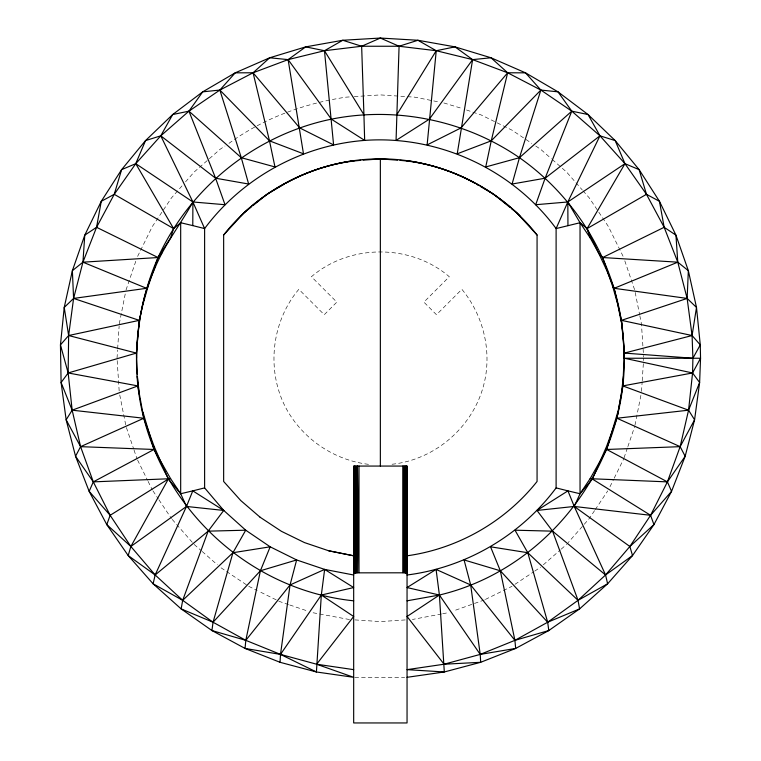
<?xml version="1.0" encoding="UTF-8"?>
<svg xmlns="http://www.w3.org/2000/svg" width="761" height="761" viewBox="0 0 761 761"><rect width="100%" height="100%" fill="white"/><g stroke="black" fill="none" stroke-linecap="round" stroke-linejoin="round"><path stroke-width="0.57" stroke-dasharray="3.81 2.85" d="M117.023 358.241L117.575 349.936M117.651 348.757L119.125 326.241M641.523 391.42L642.141 381.946M642.217 380.757L643.464 361.789M643.54 360.609L643.692 358.241M119.277 323.863L125.536 292.414M634.95 425.228L641.447 392.609M126.003 290.084L135.924 260.842M624.03 457.884L627.464 447.763M627.854 446.64L634.722 426.398M137.598 256.4L152.305 226.569L171.444 197.927L182.412 185.427M609.989 486.707L613.67 479.249M614.194 478.184L623.649 459.016M594.56 510.641L589.28 518.545L568.134 542.66M595.216 509.661L607.754 490.893M185.541 181.86L194.16 172.034L220.053 149.318L224.99 146.017M543.344 564.805L560.315 549.927M561.209 549.147L566.565 544.448M228.937 143.382C263.268 118.345 304.143 103.458 345.989 97.161L349.546 96.923M514.988 584.315L533.756 571.777M534.745 571.111L540.671 567.154M484.329 599.953L453.014 611.073M485.394 599.43L512.029 586.293M392.039 464.248C433.979 459.834 470.831 428.747 482.778 388.376C492.919 354.407 484.329 316.481 461.879 289.304L436.472 314.712L423.887 302.127L449.294 276.719C410.835 243.701 349.889 243.701 311.43 276.719L336.828 302.127L324.253 314.712L298.845 289.304C271.373 321.817 266.074 370.207 285.86 407.896C302.536 439.087 334.659 460.728 369.827 464.476M441.523 613.994L412.367 619.473M442.693 613.756L448.514 612.595M354.284 96.609L380.357 94.906L414.735 97.161L439.202 102.022M405.252 619.939L380.357 621.575L354.284 619.863M354.854 677.309L404.681 677.309M349.546 619.549L312.2 612.595M443.853 102.954L462.013 108.462M466.512 109.984L481.133 114.949L512.029 130.179L531.777 143.382M288.581 604.586L279.591 601.523L258.283 591.021M289.713 604.966L307.71 611.073M248.695 586.293L257.218 590.498M535.734 146.017L540.671 149.318L551.383 158.716M221.042 567.811L247.706 585.637M552.277 159.506L566.565 172.034L575.183 181.86M194.16 544.448L201.304 550.707M202.188 551.487L217.37 564.805M575.963 182.745L582.232 189.889M583.012 190.783L589.28 197.927L608.42 226.569L623.649 257.465M172.224 519.44L193.37 543.554M152.971 490.893L158.25 498.797M158.906 499.777L171.444 518.545M137.598 460.082L147.577 480.315M148.1 481.38L152.305 489.903M624.8 260.842L634.722 290.084M126.383 427.52L133.632 448.885M134.012 450.017L137.075 459.016M635.188 292.414L639.592 314.55M639.82 315.71L641.447 323.863L643.616 357.052M119.743 394.94L126.003 426.398M117.184 360.609L119.277 392.609"/><path stroke-width="1.14" d="M407.049 573.68L404.919 572.805L404.919 466.065M353.855 573.604L354.084 466.065L354.388 573.299L353.675 573.927L353.694 466.065L407.049 466.065L407.049 722.95L353.675 722.95L353.675 555.806L328.695 550.783L304.457 542.583L281.418 531.311L260.081 517.223M354.388 573.299L354.883 466.065L355.235 573.043L354.388 573.299L353.789 555.815L328.695 550.783M407.049 575.002C465.903 567.535 520.714 535.506 556.11 487.896L556.11 228.576C512.4 169.284 438.136 135.078 364.662 140.405C301.794 145.151 242.217 177.969 204.614 228.576L192.78 225.608L192.904 201.979L160.771 135.819L172.69 114.531L202.721 91.843L235.216 72.837L269.708 57.779L305.732 46.868L342.783 40.266L380.357 38.05L417.932 40.266L454.992 46.868L491.016 57.779L525.509 72.837L557.994 91.843L588.034 114.531L615.192 140.585L639.116 169.646L659.454 201.313L675.939 235.149L688.344 270.688L696.496 307.434L700.272 344.885L700.548 358.241L699.625 382.517L694.574 419.815L685.176 456.258L671.563 491.349L653.937 524.605L632.524 555.559L607.62 583.792L579.587 608.895L548.795 630.546L515.673 648.429L480.686 662.298L444.31 671.973L407.049 677.309M359.011 466.065L359.011 572.672L357.461 466.065L356.338 572.843L355.235 573.043L356.043 466.065L356.338 572.843L404.919 572.805M399.078 46.25L417.932 40.266L436.243 50.721L454.992 46.868L472.61 59.615L457.228 153.808L491.245 140.833L540.871 90.055L519.449 157.698L512.086 184.029L545.123 178.207L599.953 135.819L567.82 201.979L580.044 222.735L587.112 228.576L606.574 270.012L614.175 288.305L621.452 320.352L624.353 353.085L692.91 358.241L700.272 344.885L692.082 335.534L696.496 307.434L687.135 298.426L688.344 270.688L677.785 262.174L675.939 235.149L664.163 227.301L659.454 201.313L646.47 194.312L639.116 169.646L624.962 163.672L615.192 140.585L599.953 135.819L588.034 114.531L571.787 111.163L557.994 91.843L540.871 90.055L525.509 72.837L507.654 72.78L472.61 59.615L436.243 50.721L399.078 46.25L361.646 46.25L342.783 40.266L324.471 50.721L305.732 46.868L288.115 59.615L269.708 57.779L253.071 72.78L235.216 72.837L219.853 90.055L202.721 91.843L188.937 111.163L172.69 114.531L145.532 140.585L121.608 169.646L101.261 201.313L84.775 235.149L72.371 270.688L64.228 307.434L60.452 344.885L61.099 382.517L66.15 419.815L75.548 456.258L89.151 491.349L106.787 524.605L128.2 555.559L153.104 583.792L181.137 608.895L211.929 630.546L245.052 648.429L280.505 654.403L316.633 664.22L353.675 677.309L316.414 671.973L280.505 654.403L245.813 640.343L213.051 622.232L182.688 600.334L155.158 574.964L130.863 546.484L110.145 515.302L93.299 481.875L80.58 446.659L72.162 410.189L68.157 372.966L68.633 335.534L73.589 298.426L82.939 262.174L96.561 227.301L114.245 194.312L135.753 163.672L160.771 135.819L188.937 111.163L219.853 90.055L253.071 72.78L288.115 59.615L324.471 50.721L361.646 46.25L380.357 38.05L399.078 46.25L396.062 140.405L429.356 119.163L472.61 59.615L491.016 57.779L507.654 72.78L540.871 90.055L571.787 111.163L599.953 135.819L624.962 163.672L646.47 194.312L664.163 227.301L677.785 262.174L687.135 298.426L692.082 335.534L692.91 358.241L692.567 372.966L688.562 410.189L680.144 446.659L667.416 481.875L650.579 515.302L629.861 546.484L605.566 574.964L578.037 600.334L547.673 622.232L514.912 640.343L480.22 654.403L444.091 664.22L407.049 669.642L444.31 671.973L439.401 595.035L436.072 569.409L407.049 587.549L439.401 595.035C552.4 568.229 633.723 455.573 623.44 340.148C618.645 267.663 578.855 199.22 519.449 157.698C465.123 120.314 396.024 106.159 331.368 119.163C255.905 134.649 189.87 187.377 158.06 257.532C140.347 297.722 133.232 342.231 137.884 385.913C150.288 497.161 241.95 589.28 353.675 600.819M136.561 358.241C137.437 328.229 141.47 297.475 154.15 270.012C163.729 245.499 180.309 224.876 192.904 201.979L225.018 204.719L215.591 178.207L188.937 111.163L241.275 157.698L274.978 166.944L269.48 140.833L253.071 72.78L299.691 127.905L333.594 144.904L324.471 50.721L363.929 114.74L364.662 140.405L331.368 119.163L288.115 59.615L303.487 153.808L269.48 140.833L219.853 90.055L241.275 157.698L248.638 184.029L215.591 178.207L160.771 135.819L145.532 140.585L135.753 163.672L121.608 169.646L114.245 194.312L101.261 201.313L96.561 227.301L84.775 235.149L82.939 262.174L72.371 270.688L73.589 298.426L64.228 307.434L68.633 335.534L60.452 344.885L68.157 372.966L61.099 382.517L72.162 410.189L66.15 419.815L80.58 446.659L75.548 456.258L93.299 481.875L170.607 478.688L180.68 493.737L186.474 506.455L155.158 574.964L153.104 583.792L182.688 600.334L181.137 608.895L213.051 622.232L260.405 570.769L270.174 546.807L245.717 530.198L223.734 510.441L204.614 487.896L204.614 228.576L192.904 201.979L135.753 163.672L173.603 228.576L170.607 237.784L158.06 257.532L147.872 287.002L142.944 304.419L139.273 320.352L136.371 353.085L137.341 374.193M170.607 478.688L154.007 449.475L154.15 446.46L143.8 418.236L137.884 385.913L137.456 376.533M280.038 662.298L245.052 648.429L245.813 640.343L260.405 570.769L296.638 559.953L324.643 569.409L321.323 595.035L316.414 671.973L280.038 662.298L280.505 654.403L290.046 584.962L296.638 559.953L270.174 546.807L232.942 552.724L182.688 600.334L208.143 531.159L223.734 510.441L192.78 490.864L180.68 493.737L168.324 479.059L154.15 446.46M624.153 358.241L623.44 340.148L621.452 320.352L687.135 298.426L614.175 288.305L612.852 287.002L602.664 257.532L598.983 253.575L590.117 237.784L580.044 222.735L556.11 228.576L567.82 201.979L624.962 163.672L587.112 228.576L590.117 237.784M623.44 376.324L621.309 394.303L616.914 418.236L606.574 446.46L592.4 479.059L580.044 493.737L574.251 506.455L605.566 574.964L607.62 583.792L578.037 600.334L579.587 608.895L547.673 622.232L500.319 570.769L490.55 546.807L527.782 552.724L578.037 600.334L552.581 531.159L536.99 510.441L567.944 490.864L580.044 493.737L590.117 478.688L606.707 449.475L617.77 412.053M590.117 478.688L667.416 481.875L685.176 456.258L680.144 446.659L616.914 418.236L622.831 385.913L624.353 353.085L692.082 335.534L621.452 320.352M204.614 487.896L192.78 490.864L186.474 506.455L130.863 546.484L168.324 479.059L110.145 515.302L106.787 524.605L130.863 546.484L128.2 555.559L155.158 574.964L208.143 531.159L245.717 530.198L232.942 552.724L213.051 622.232L211.929 630.546L245.813 640.343L290.046 584.962L324.643 569.409L353.675 575.002M396.795 114.74L436.243 50.721L427.13 144.904L461.033 127.905L507.654 72.78L491.245 140.833L485.746 166.944L519.449 157.698L571.787 111.163L545.123 178.207L535.696 204.719L567.82 201.979L567.944 225.608M280.505 654.403L321.323 595.035L353.675 587.549L324.643 569.409M260.11 517.242L240.733 500.529L223.648 481.475L223.648 235.006C260.766 187.472 320.058 158.669 380.357 158.878C440.667 158.669 499.958 187.472 537.066 235.006L537.066 481.475C505.209 521.675 457.856 548.748 407.049 555.806L406.907 573.413L406.907 466.065M223.648 235.006L243.939 212.871L251.13 207.068M147.872 287.002L146.55 288.305L82.939 262.174L158.06 257.532L161.741 253.575M407.049 600.819L439.401 595.035L480.22 654.403L515.673 648.429L514.912 640.343L500.319 570.769L464.077 559.953L470.679 584.962L514.912 640.343L548.795 630.546L547.673 622.232L527.782 552.724L515.007 530.198L552.581 531.159L605.566 574.964L632.524 555.559L629.861 546.484L653.937 524.605L650.579 515.302L592.4 479.059M240.837 215.839C271.753 185.941 312.067 166.364 354.674 160.542M192.78 225.608L180.68 222.735L173.603 228.576L114.245 194.312M252.928 205.622L267.311 194.026L284.272 184.152M439.401 595.035L407.049 616.486L444.091 664.22L480.686 662.298L480.22 654.403L470.679 584.962L436.072 569.409M286.269 182.982C309.061 170.416 334.802 162.397 360.79 160.352M587.112 228.576L646.47 194.312M142.944 412.053L154.007 449.475L93.299 481.875L89.151 491.349L110.145 515.302M664.163 227.301L602.664 257.532L677.785 262.174L614.175 288.305M139.406 322.169L139.273 320.352L68.633 335.534L136.371 353.085L68.157 372.966L137.884 385.913L72.162 410.189L143.8 418.236L80.58 446.659L154.007 449.475M146.55 288.305L73.589 298.426L139.273 320.352M616.914 418.236L688.562 410.189L699.625 382.517L692.567 372.966L624.41 358.241L700.548 358.241L692.567 372.966L622.831 385.913L688.562 410.189L694.574 419.815L680.144 446.659L606.707 449.475L606.574 446.46M536.99 510.441L574.251 506.455L650.579 515.302L671.563 491.349L667.416 481.875L606.707 449.475M363.092 160.181L380.357 158.878L397.632 160.181M399.934 160.352C425.922 162.397 451.654 170.416 474.455 182.982M186.474 506.455L223.734 510.441M353.675 669.642L316.633 664.22L353.675 616.486L321.323 595.035M406.051 160.542C448.657 166.364 488.962 185.941 519.887 215.839M556.11 487.896L567.944 490.864L574.251 506.455L629.861 546.484M96.561 227.301L158.06 257.532M476.453 184.152L478.441 185.313M480.438 186.474L493.413 194.026L509.594 207.068M511.392 208.524L516.786 212.871L537.066 235.006M612.852 287.002L617.77 304.419L621.309 322.169M137.275 376.324L139.406 394.303M361.646 46.25L363.929 114.74M357.461 466.065L357.632 572.719M580.044 222.735L580.044 493.737M406.479 466.065L406.479 573.176M405.803 466.065L405.803 572.966M403.882 466.065L403.882 572.71M402.778 466.065L402.778 572.672M380.357 158.878L380.357 466.065M180.68 222.735L180.68 493.737"/></g></svg>
